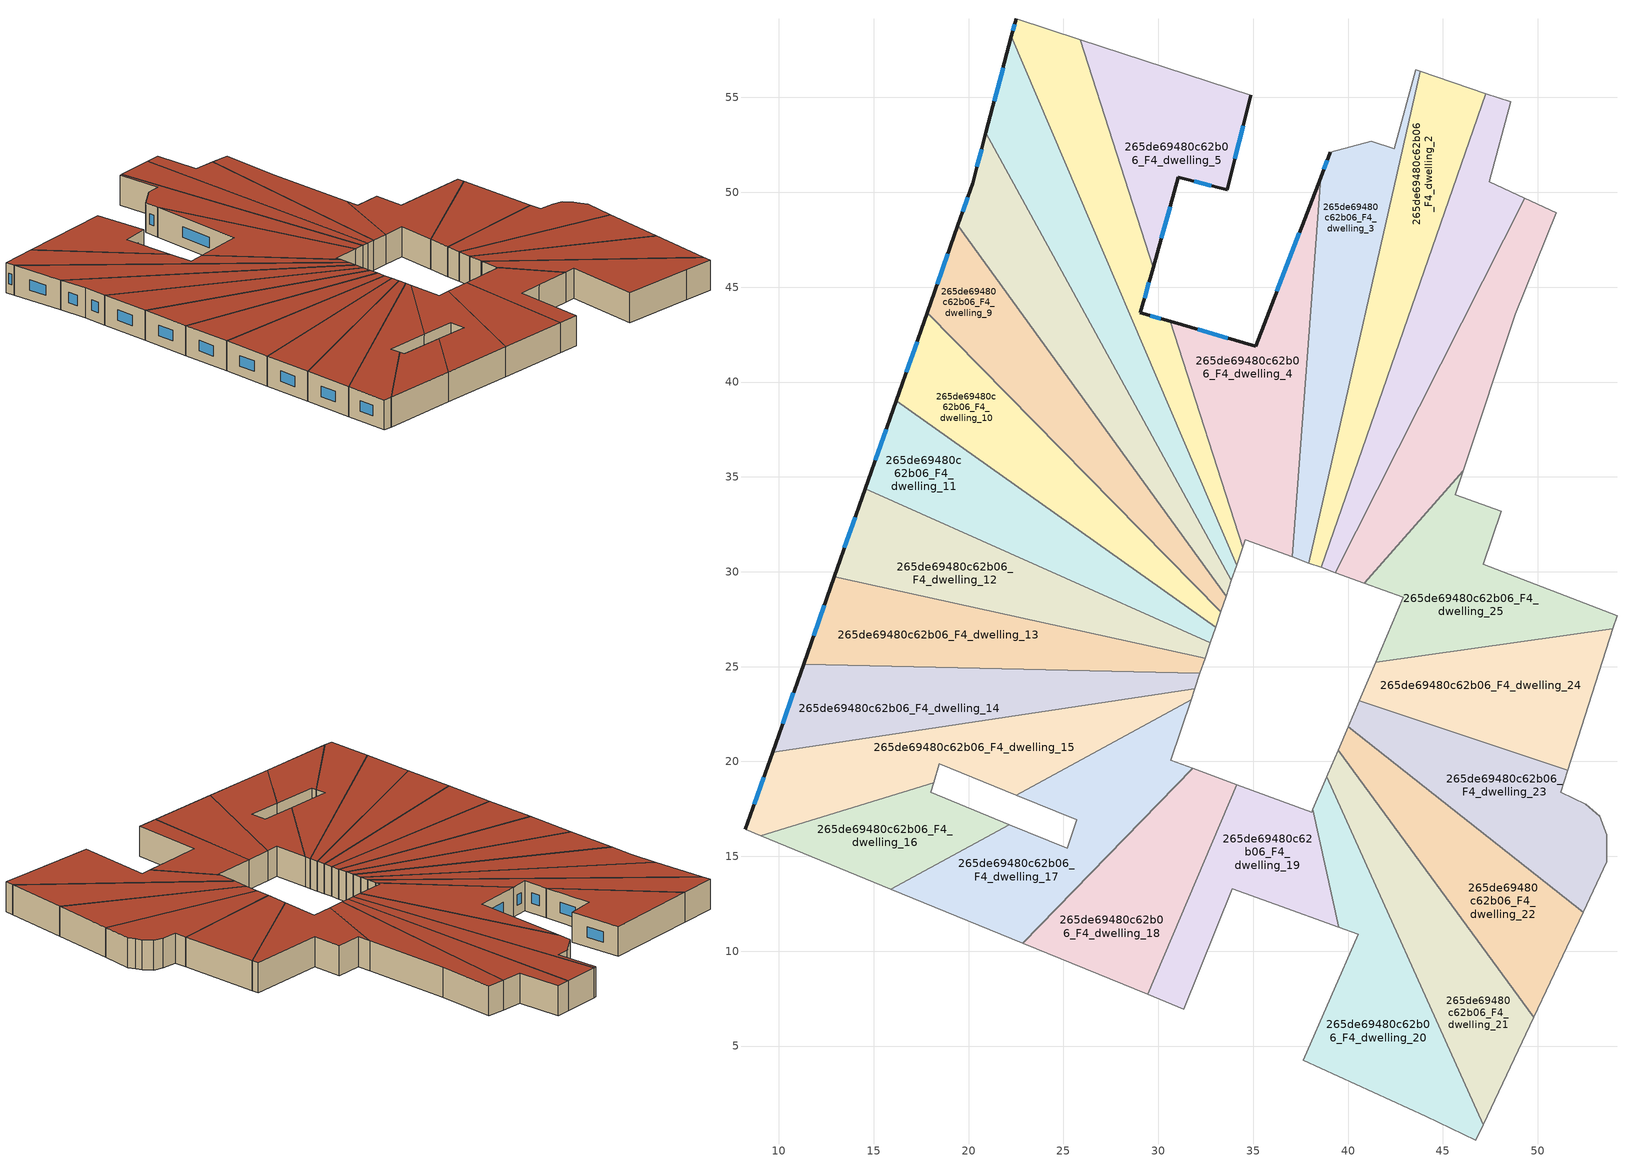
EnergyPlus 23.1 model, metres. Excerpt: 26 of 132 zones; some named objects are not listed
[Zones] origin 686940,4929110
265de69480c62b06_F4_dwelling_0
 floor to 265de69480c62b06_F3_dwelling_0 (EU_floor_Construction): 50.97,48.92 48.82,43.58 46.09,35.33 40.87,29.39 39.34,29.95 49.32,49.68 z12
 wall adiabatic (EU_wall_Construction): 39.34,29.95 40.87,29.39 / 46.09,35.33 48.82,43.58 50.97,48.92 49.32,49.68 z12:15
 wall to 265de69480c62b06_F4_dwelling_1 (EU_wall_Construction): 49.32,49.68 39.34,29.95 z12:15
 wall to 265de69480c62b06_F4_dwelling_25 (EU_wall_Construction): 40.87,29.39 46.09,35.33 z12:15
 roof outside (EU_roof_Construction): 46.09,35.33 48.82,43.58 50.97,48.92 49.32,49.68 39.34,29.95 40.87,29.39 z15
265de69480c62b06_F4_dwelling_1
 floor to 265de69480c62b06_F3_dwelling_1 (EU_floor_Construction): 48.58,54.77 47.45,50.55 49.32,49.68 39.34,29.95 38.58,30.23 47.27,55.21 z12
 wall adiabatic (EU_wall_Construction): 49.32,49.68 47.45,50.55 48.58,54.77 47.27,55.21 / 38.58,30.23 39.34,29.95 z12:15
 wall to 265de69480c62b06_F4_dwelling_2 (EU_wall_Construction): 47.27,55.21 38.58,30.23 z12:15
 roof outside (EU_roof_Construction): 39.34,29.95 49.32,49.68 47.45,50.55 48.58,54.77 47.27,55.21 38.58,30.23 z15
265de69480c62b06_F4_dwelling_10
 floor to 265de69480c62b06_F3_dwelling_10 (EU_floor_Construction): 17.81,43.64 33.3,27.89 33.02,27.08 16.18,39.01 z12
 wall outside (EU_wall_Construction): 17.81,43.64 16.18,39.01 z12:15
 wall adiabatic (EU_wall_Construction): 33.02,27.08 33.3,27.89 z12:15
 wall to 265de69480c62b06_F4_dwelling_11 (EU_wall_Construction): 16.18,39.01 33.02,27.08 z12:15
 wall to 265de69480c62b06_F4_dwelling_9 (EU_wall_Construction): 33.3,27.89 17.81,43.64 z12:15
 window (EU_Window_Construction): 17.28,42.14 16.71,40.52 z12.98:14.02
 roof outside (EU_roof_Construction): 33.02,27.08 33.3,27.89 17.81,43.64 16.18,39.01 z15
265de69480c62b06_F4_dwelling_11
 floor to 265de69480c62b06_F3_dwelling_11 (EU_floor_Construction): 33.02,27.08 32.74,26.26 14.55,34.38 16.18,39.01 z12
 wall outside (EU_wall_Construction): 16.18,39.01 14.55,34.38 z12:15
 wall adiabatic (EU_wall_Construction): 32.74,26.26 33.02,27.08 z12:15
 wall to 265de69480c62b06_F4_dwelling_12 (EU_wall_Construction): 14.55,34.38 32.74,26.26 z12:15
 window (EU_Window_Construction): 15.65,37.5 15.08,35.89 z12.98:14.02
 roof outside (EU_roof_Construction): 32.74,26.26 33.02,27.08 16.18,39.01 14.55,34.38 z15
265de69480c62b06_F4_dwelling_12
 floor to 265de69480c62b06_F3_dwelling_12 (EU_floor_Construction): 32.74,26.26 32.47,25.45 12.93,29.75 14.55,34.38 z12
 wall outside (EU_wall_Construction): 14.55,34.38 12.93,29.75 z12:15
 wall adiabatic (EU_wall_Construction): 32.47,25.45 32.74,26.26 z12:15
 wall to 265de69480c62b06_F4_dwelling_13 (EU_wall_Construction): 12.93,29.75 32.47,25.45 z12:15
 window (EU_Window_Construction): 14.02,32.87 13.46,31.25 z12.98:14.02
 roof outside (EU_roof_Construction): 32.47,25.45 32.74,26.26 14.55,34.38 12.93,29.75 z15
265de69480c62b06_F4_dwelling_13
 floor to 265de69480c62b06_F3_dwelling_13 (EU_floor_Construction): 32.47,25.45 32.2,24.64 11.3,25.12 12.93,29.75 z12
 wall outside (EU_wall_Construction): 12.93,29.75 11.3,25.12 z12:15
 wall adiabatic (EU_wall_Construction): 32.2,24.64 32.47,25.45 z12:15
 wall to 265de69480c62b06_F4_dwelling_14 (EU_wall_Construction): 11.3,25.12 32.2,24.64 z12:15
 window (EU_Window_Construction): 12.4,28.24 11.83,26.62 z12.98:14.02
 roof outside (EU_roof_Construction): 32.2,24.64 32.47,25.45 12.93,29.75 11.3,25.12 z15
265de69480c62b06_F4_dwelling_14
 floor to 265de69480c62b06_F3_dwelling_14 (EU_floor_Construction): 32.2,24.64 31.92,23.83 9.67,20.49 11.3,25.12 z12
 wall outside (EU_wall_Construction): 11.3,25.12 9.67,20.49 z12:15
 wall adiabatic (EU_wall_Construction): 31.92,23.83 32.2,24.64 z12:15
 wall to 265de69480c62b06_F4_dwelling_15 (EU_wall_Construction): 9.67,20.49 31.92,23.83 z12:15
 window (EU_Window_Construction): 10.77,23.61 10.2,21.99 z12.98:14.02
 roof outside (EU_roof_Construction): 31.92,23.83 32.2,24.64 11.3,25.12 9.67,20.49 z15
265de69480c62b06_F4_dwelling_15
 floor to 265de69480c62b06_F3_dwelling_15 (EU_floor_Construction): 31.92,23.83 31.73,23.25 22.51,18.23 18.44,19.89 18.16,18.89 9.03,16.09 8.24,16.42 9.67,20.49 z12
 wall outside (EU_wall_Construction): 9.67,20.49 8.24,16.42 z12:15
 wall adiabatic (EU_wall_Construction): 18.16,18.89 18.44,19.89 22.51,18.23 / 8.24,16.42 9.03,16.09 / 31.73,23.25 31.92,23.83 z12:15
 wall to 265de69480c62b06_F4_dwelling_16 (EU_wall_Construction): 9.03,16.09 18.16,18.89 z12:15
 wall to 265de69480c62b06_F4_dwelling_17 (EU_wall_Construction): 22.51,18.23 31.73,23.25 z12:15
 window (EU_Window_Construction): 9.21,19.16 8.71,17.74 z12.98:14.02
 roof outside (EU_roof_Construction): 31.73,23.25 31.92,23.83 9.67,20.49 8.24,16.42 9.03,16.09 18.16,18.89 18.44,19.89 22.51,18.23 z15
265de69480c62b06_F4_dwelling_16
 floor to 265de69480c62b06_F3_dwelling_16 (EU_floor_Construction): 22.16,16.67 15.91,13.27 9.03,16.09 18.16,18.89 18.01,18.38 z12
 wall adiabatic (EU_wall_Construction): 22.16,16.67 18.01,18.38 18.16,18.89 / 9.03,16.09 15.91,13.27 z12:15
 wall to 265de69480c62b06_F4_dwelling_17 (EU_wall_Construction): 15.91,13.27 22.16,16.67 z12:15
 roof outside (EU_roof_Construction): 22.16,16.67 18.01,18.38 18.16,18.89 9.03,16.09 15.91,13.27 z15
265de69480c62b06_F4_dwelling_17
 floor to 265de69480c62b06_F3_dwelling_17 (EU_floor_Construction): 31.73,23.25 30.65,20.07 31.82,19.63 22.85,10.42 15.91,13.27 22.16,16.67 25.2,15.42 25.7,16.93 22.51,18.23 z12
 wall adiabatic (EU_wall_Construction): 22.51,18.23 25.7,16.93 25.2,15.42 22.16,16.67 / 31.82,19.63 30.65,20.07 31.73,23.25 / 15.91,13.27 22.85,10.42 z12:15
 wall to 265de69480c62b06_F4_dwelling_18 (EU_wall_Construction): 22.85,10.42 31.82,19.63 z12:15
 roof outside (EU_roof_Construction): 25.2,15.42 22.16,16.67 15.91,13.27 22.85,10.42 31.82,19.63 30.65,20.07 31.73,23.25 22.51,18.23 25.7,16.93 z15
265de69480c62b06_F4_dwelling_18
 floor to 265de69480c62b06_F3_dwelling_18 (EU_floor_Construction): 34.15,18.77 29.43,7.72 22.85,10.42 31.82,19.63 z12
 wall adiabatic (EU_wall_Construction): 34.15,18.77 31.82,19.63 / 22.85,10.42 29.43,7.72 z12:15
 wall to 265de69480c62b06_F4_dwelling_19 (EU_wall_Construction): 29.43,7.72 34.15,18.77 z12:15
 roof outside (EU_roof_Construction): 29.43,7.72 34.15,18.77 31.82,19.63 22.85,10.42 z15
265de69480c62b06_F4_dwelling_19
 floor to 265de69480c62b06_F3_dwelling_19 (EU_floor_Construction): 38.15,17.48 39.52,11.26 36.17,12.47 33.9,13.3 31.34,6.94 29.43,7.72 34.15,18.77 38.08,17.32 z12
 wall adiabatic (EU_wall_Construction): 29.43,7.72 31.34,6.94 33.9,13.3 36.17,12.47 39.52,11.26 / 38.15,17.48 38.08,17.32 34.15,18.77 z12:15
 wall to 265de69480c62b06_F4_dwelling_20 (EU_wall_Construction): 39.52,11.26 38.15,17.48 z12:15
 roof outside (EU_roof_Construction): 39.52,11.26 38.15,17.48 38.08,17.32 34.15,18.77 29.43,7.72 31.34,6.94 33.9,13.3 36.17,12.47 z15
265de69480c62b06_F4_dwelling_2
 floor to 265de69480c62b06_F3_dwelling_2 (EU_floor_Construction): 47.27,55.21 38.58,30.23 37.94,30.46 43.81,56.38 z12
 wall adiabatic (EU_wall_Construction): 37.94,30.46 38.58,30.23 / 47.27,55.21 43.81,56.38 z12:15
 wall to 265de69480c62b06_F4_dwelling_3 (EU_wall_Construction): 43.81,56.38 37.94,30.46 z12:15
 roof outside (EU_roof_Construction): 38.58,30.23 47.27,55.21 43.81,56.38 37.94,30.46 z15
265de69480c62b06_F4_dwelling_20
 floor to 265de69480c62b06_F3_dwelling_20 (EU_floor_Construction): 38.88,19.2 47.12,0.84 46.74,0.04 44.09,1.3 37.65,4.25 40.55,10.89 39.52,11.26 38.15,17.48 z12
 wall adiabatic (EU_wall_Construction): 38.88,19.2 38.15,17.48 / 39.52,11.26 40.55,10.89 37.65,4.25 44.09,1.3 46.74,0.04 47.12,0.84 z12:15
 wall to 265de69480c62b06_F4_dwelling_21 (EU_wall_Construction): 47.12,0.84 38.88,19.2 z12:15
 roof outside (EU_roof_Construction): 46.74,0.04 47.12,0.84 38.88,19.2 38.15,17.48 39.52,11.26 40.55,10.89 37.65,4.25 44.09,1.3 z15
265de69480c62b06_F4_dwelling_21
 floor to 265de69480c62b06_F3_dwelling_21 (EU_floor_Construction): 39.48,20.6 49.79,6.51 47.12,0.84 38.88,19.2 38.94,19.33 z12
 wall adiabatic (EU_wall_Construction): 39.48,20.6 38.94,19.33 38.88,19.2 / 47.12,0.84 49.79,6.51 z12:15
 wall to 265de69480c62b06_F4_dwelling_22 (EU_wall_Construction): 49.79,6.51 39.48,20.6 z12:15
 roof outside (EU_roof_Construction): 47.12,0.84 49.79,6.51 39.48,20.6 38.94,19.33 38.88,19.2 z15
265de69480c62b06_F4_dwelling_22
 floor to 265de69480c62b06_F3_dwelling_22 (EU_floor_Construction): 52.4,12.05 49.79,6.51 39.48,20.6 40.01,21.84 z12
 wall adiabatic (EU_wall_Construction): 40.01,21.84 39.48,20.6 / 49.79,6.51 52.4,12.05 z12:15
 wall to 265de69480c62b06_F4_dwelling_23 (EU_wall_Construction): 52.4,12.05 40.01,21.84 z12:15
 roof outside (EU_roof_Construction): 49.79,6.51 52.4,12.05 40.01,21.84 39.48,20.6 z15
265de69480c62b06_F4_dwelling_23
 floor to 265de69480c62b06_F3_dwelling_23 (EU_floor_Construction): 51.58,19.54 51.21,18.38 52.52,17.76 53.27,17.12 53.63,16.15 53.64,15.49 53.65,14.71 52.4,12.05 40.01,21.84 40.59,23.2 z12
 wall adiabatic (EU_wall_Construction): 52.4,12.05 53.65,14.71 53.64,15.49 53.63,16.15 53.27,17.12 52.52,17.76 51.21,18.38 51.58,19.54 / 40.59,23.2 40.01,21.84 z12:15
 wall to 265de69480c62b06_F4_dwelling_24 (EU_wall_Construction): 51.58,19.54 40.59,23.2 z12:15
 roof outside (EU_roof_Construction): 52.4,12.05 53.65,14.71 53.64,15.49 53.63,16.15 53.27,17.12 52.52,17.76 51.21,18.38 51.58,19.54 40.59,23.2 40.01,21.84 z15
265de69480c62b06_F4_dwelling_24
 floor to 265de69480c62b06_F3_dwelling_24 (EU_floor_Construction): 53.96,27 51.58,19.54 40.59,23.2 41.46,25.23 z12
 wall adiabatic (EU_wall_Construction): 41.46,25.23 40.59,23.2 / 51.58,19.54 53.96,27 z12:15
 wall to 265de69480c62b06_F4_dwelling_25 (EU_wall_Construction): 53.96,27 41.46,25.23 z12:15
 roof outside (EU_roof_Construction): 51.58,19.54 53.96,27 41.46,25.23 40.59,23.2 z15
265de69480c62b06_F4_dwelling_25
 floor to 265de69480c62b06_F3_dwelling_25 (EU_floor_Construction): 48.07,33.18 47.13,30.39 54.18,27.68 53.96,27 41.46,25.23 42.92,28.65 40.87,29.39 46.09,35.33 45.66,34.05 z12
 wall adiabatic (EU_wall_Construction): 53.96,27 54.18,27.68 47.13,30.39 48.07,33.18 45.66,34.05 46.09,35.33 / 40.87,29.39 42.92,28.65 41.46,25.23 z12:15
 roof outside (EU_roof_Construction): 53.96,27 54.18,27.68 47.13,30.39 48.07,33.18 45.66,34.05 46.09,35.33 40.87,29.39 42.92,28.65 41.46,25.23 z15
265de69480c62b06_F4_dwelling_3
 floor to 265de69480c62b06_F3_dwelling_3 (EU_floor_Construction): 43.81,56.38 37.94,30.46 37.06,30.78 38.55,50.77 39.07,52.12 41.22,52.7 42.45,52.3 43.57,56.46 z12
 wall outside (EU_wall_Construction): 39.07,52.12 38.55,50.77 z12:15
 wall adiabatic (EU_wall_Construction): 43.81,56.38 43.57,56.46 42.45,52.3 41.22,52.7 39.07,52.12 / 37.06,30.78 37.94,30.46 z12:15
 wall to 265de69480c62b06_F4_dwelling_4 (EU_wall_Construction): 38.55,50.77 37.06,30.78 z12:15
 window (EU_Window_Construction): 38.9,51.68 38.72,51.21 z12.98:14.02
 roof outside (EU_roof_Construction): 37.94,30.46 43.81,56.38 43.57,56.46 42.45,52.3 41.22,52.7 39.07,52.12 38.55,50.77 37.06,30.78 z15
265de69480c62b06_F4_dwelling_4
 floor to 265de69480c62b06_F3_dwelling_4 (EU_floor_Construction): 38.55,50.77 37.06,30.78 34.58,31.69 34.44,31.28 30.63,43.2 35.13,41.89 z12
 wall outside (EU_wall_Construction): 38.55,50.77 35.13,41.89 30.63,43.2 z12:15
 wall to 265de69480c62b06_F4_dwelling_6 (EU_wall_Construction): 30.63,43.2 34.44,31.28 z12:15
 wall adiabatic (EU_wall_Construction): 34.44,31.28 34.58,31.69 37.06,30.78 z12:15
 window (EU_Window_Construction): 33.67,42.31 32.09,42.77 / 37.44,47.88 36.24,44.78 z12.98:14.02
 roof outside (EU_roof_Construction): 37.06,30.78 38.55,50.77 35.13,41.89 30.63,43.2 34.44,31.28 34.58,31.69 z15
265de69480c62b06_F4_dwelling_5
 floor to 265de69480c62b06_F3_dwelling_5 (EU_floor_Construction): 34.87,55.13 33.63,50.15 31.05,50.79 29.72,46.03 25.87,58.05 z12
 wall outside (EU_wall_Construction): 29.72,46.03 31.05,50.79 33.63,50.15 34.87,55.13 z12:15
 wall to 265de69480c62b06_F4_dwelling_6 (EU_wall_Construction): 25.87,58.05 29.72,46.03 z12:15
 wall adiabatic (EU_wall_Construction): 34.87,55.13 25.87,58.05 z12:15
 window (EU_Window_Construction): 34.03,51.77 34.47,53.51 / 31.89,50.58 32.79,50.35 / 30.15,47.58 30.62,49.24 z12.98:14.02
 roof outside (EU_roof_Construction): 33.63,50.15 34.87,55.13 25.87,58.05 29.72,46.03 31.05,50.79 z15
265de69480c62b06_F4_dwelling_6
 floor to 265de69480c62b06_F3_dwelling_6 (EU_floor_Construction): 25.87,58.05 29.72,46.03 29.06,43.66 30.63,43.2 34.44,31.28 34.13,30.35 22.26,58.23 22.5,59.15 z12
 wall outside (EU_wall_Construction): 30.63,43.2 29.06,43.66 29.72,46.03 / 22.5,59.15 22.26,58.23 z12:15
 wall adiabatic (EU_wall_Construction): 34.13,30.35 34.44,31.28 / 25.87,58.05 22.5,59.15 z12:15
 wall to 265de69480c62b06_F4_dwelling_7 (EU_wall_Construction): 22.26,58.23 34.13,30.35 z12:15
 window (EU_Window_Construction): 29.28,44.43 29.51,45.26 / 30.12,43.35 29.57,43.51 / 22.42,58.85 22.34,58.53 z12.98:14.02
 roof outside (EU_roof_Construction): 34.13,30.35 34.44,31.28 30.63,43.2 29.06,43.66 29.72,46.03 25.87,58.05 22.5,59.15 22.26,58.23 z15
265de69480c62b06_F4_dwelling_7
 floor to 265de69480c62b06_F3_dwelling_7 (EU_floor_Construction): 22.26,58.23 34.13,30.35 33.86,29.54 20.92,53.14 z12
 wall outside (EU_wall_Construction): 22.26,58.23 20.92,53.14 z12:15
 wall adiabatic (EU_wall_Construction): 33.86,29.54 34.13,30.35 z12:15
 wall to 265de69480c62b06_F4_dwelling_8 (EU_wall_Construction): 20.92,53.14 33.86,29.54 z12:15
 window (EU_Window_Construction): 21.82,56.57 21.35,54.8 z12.98:14.02
 roof outside (EU_roof_Construction): 33.86,29.54 34.13,30.35 22.26,58.23 20.92,53.14 z15
265de69480c62b06_F4_dwelling_8
 floor to 265de69480c62b06_F3_dwelling_8 (EU_floor_Construction): 20.92,53.14 33.86,29.54 33.58,28.72 19.44,48.27 20.21,50.47 z12
 wall outside (EU_wall_Construction): 20.92,53.14 20.21,50.47 19.44,48.27 z12:15
 wall adiabatic (EU_wall_Construction): 33.58,28.72 33.86,29.54 z12:15
 wall to 265de69480c62b06_F4_dwelling_9 (EU_wall_Construction): 19.44,48.27 33.58,28.72 z12:15
 window (EU_Window_Construction): 19.96,49.75 19.69,48.99 / 20.69,52.27 20.44,51.34 z12.98:14.02
 roof outside (EU_roof_Construction): 33.58,28.72 33.86,29.54 20.92,53.14 20.21,50.47 19.44,48.27 z15
265de69480c62b06_F4_dwelling_9
 floor to 265de69480c62b06_F3_dwelling_9 (EU_floor_Construction): 19.44,48.27 33.58,28.72 33.3,27.89 17.81,43.64 z12
 wall outside (EU_wall_Construction): 19.44,48.27 17.81,43.64 z12:15
 wall adiabatic (EU_wall_Construction): 33.3,27.89 33.58,28.72 z12:15
 window (EU_Window_Construction): 18.91,46.77 18.34,45.15 z12.98:14.02
 roof outside (EU_roof_Construction): 33.3,27.89 33.58,28.72 19.44,48.27 17.81,43.64 z15
[Building]
EU S2 Campaign: North Axis=0; Terrain=City; Solar Distribution=FullExterior
[Site:Location]
Bologna: Latitude=44.5; Longitude=11.25; Time Zone=1; Elevation=37
[SizingPeriod:WeatherFileDays]
AnnualSizingPeriod: Begin Month=1; Begin Day of Month=1; End Month=12; End Day of Month=31; Day of Week for Start Day=Monday; Use Weather File Daylight Saving Period=No; Use Weather File Rain and Snow Indicators=No
[MATERIAL]
EU_InternalMass_Material: Roughness=MediumRough; Thickness=0.1; Conductivity=1; Density=1800; Specific Heat=900; Thermal Absorptance=0.9; Solar Absorptance=0.7; Visible Absorptance=0.7
[MATERIAL:NOMASS] Roughness=MediumRough; Thermal Absorptance=0.9; Solar Absorptance=0.7; Visible Absorptance=0.7
Name | Thermal Resistance
EU_wall_NoMass | 0.905828
EU_roof_NoMass | 0.37593
EU_floor_NoMass | 0.67114
[WINDOWMATERIAL:SIMPLEGLAZINGSYSTEM]
EU_Window_SimpleGlazing: UFactor=4.52486; Solar Heat Gain Coefficient=0.85; Visible Transmittance=0.85
[CONSTRUCTION]
EU_wall_Construction: EU_wall_NoMass
EU_roof_Construction: EU_roof_NoMass
EU_floor_Construction: EU_floor_NoMass
EU_Window_Construction: EU_Window_SimpleGlazing
EU_InternalMass_Construction: EU_InternalMass_Material
[ZONE] Type=1; Multiplier=1; Ceiling Height=autocalculate; Floor Area=autocalculate; Part of Total Floor Area=Yes
Name | Volume
265de69480c62b06_F4_dwelling_0 | 171.768
265de69480c62b06_F4_dwelling_1; 265de69480c62b06_F4_dwelling_24 | 171.755
265de69480c62b06_F4_dwelling_10 | 171.77
265de69480c62b06_F4_dwelling_11 | 171.737
265de69480c62b06_F4_dwelling_12 | 171.794
265de69480c62b06_F4_dwelling_13 | 171.778
265de69480c62b06_F4_dwelling_14 | 171.708
265de69480c62b06_F4_dwelling_15 | 204.77
265de69480c62b06_F4_dwelling_16 | 105.041
265de69480c62b06_F4_dwelling_17 | 205.449
265de69480c62b06_F4_dwelling_18; 265de69480c62b06_F4_dwelling_23 | 171.771
265de69480c62b06_F4_dwelling_19 | 136.393
265de69480c62b06_F4_dwelling_2 | 171.756
265de69480c62b06_F4_dwelling_20 | 201.092
265de69480c62b06_F4_dwelling_21 | 177.786
265de69480c62b06_F4_dwelling_22 | 171.746
265de69480c62b06_F4_dwelling_25 | 171.738
265de69480c62b06_F4_dwelling_3 | 171.75
265de69480c62b06_F4_dwelling_4 | 196.301
265de69480c62b06_F4_dwelling_5 | 147.185
265de69480c62b06_F4_dwelling_6 | 171.739
265de69480c62b06_F4_dwelling_7 | 171.772
265de69480c62b06_F4_dwelling_8 | 171.694
265de69480c62b06_F4_dwelling_9 | 171.76
[INTERNALMASS] Construction=EU_InternalMass_Construction
Name | Zone or ZoneList | Surface Area
265de69480c62b06_F4_dwelling_0_EU_InternalMass | 265de69480c62b06_F4_dwelling_0 | 57.2562
265de69480c62b06_F4_dwelling_1_EU_InternalMass | 265de69480c62b06_F4_dwelling_1 | 57.2515
265de69480c62b06_F4_dwelling_2_EU_InternalMass | 265de69480c62b06_F4_dwelling_2 | 57.2525
265de69480c62b06_F4_dwelling_3_EU_InternalMass | 265de69480c62b06_F4_dwelling_3 | 57.2503
265de69480c62b06_F4_dwelling_4_EU_InternalMass | 265de69480c62b06_F4_dwelling_4 | 65.433
265de69480c62b06_F4_dwelling_5_EU_InternalMass | 265de69480c62b06_F4_dwelling_5 | 49.062
265de69480c62b06_F4_dwelling_6_EU_InternalMass | 265de69480c62b06_F4_dwelling_6 | 57.2463
265de69480c62b06_F4_dwelling_7_EU_InternalMass | 265de69480c62b06_F4_dwelling_7 | 57.2572
265de69480c62b06_F4_dwelling_8_EU_InternalMass | 265de69480c62b06_F4_dwelling_8 | 57.2311
265de69480c62b06_F4_dwelling_9_EU_InternalMass | 265de69480c62b06_F4_dwelling_9 | 57.2531
265de69480c62b06_F4_dwelling_10_EU_InternalMass | 265de69480c62b06_F4_dwelling_10 | 57.2564
265de69480c62b06_F4_dwelling_11_EU_InternalMass | 265de69480c62b06_F4_dwelling_11 | 57.2456
265de69480c62b06_F4_dwelling_12_EU_InternalMass | 265de69480c62b06_F4_dwelling_12 | 57.2644
265de69480c62b06_F4_dwelling_13_EU_InternalMass | 265de69480c62b06_F4_dwelling_13 | 57.2593
265de69480c62b06_F4_dwelling_14_EU_InternalMass | 265de69480c62b06_F4_dwelling_14 | 57.2363
265de69480c62b06_F4_dwelling_15_EU_InternalMass | 265de69480c62b06_F4_dwelling_15 | 68.2627
265de69480c62b06_F4_dwelling_16_EU_InternalMass | 265de69480c62b06_F4_dwelling_16 | 35.0138
265de69480c62b06_F4_dwelling_17_EU_InternalMass | 265de69480c62b06_F4_dwelling_17 | 68.4798
265de69480c62b06_F4_dwelling_18_EU_InternalMass | 265de69480c62b06_F4_dwelling_18 | 57.2566
265de69480c62b06_F4_dwelling_19_EU_InternalMass | 265de69480c62b06_F4_dwelling_19 | 45.4646
265de69480c62b06_F4_dwelling_20_EU_InternalMass | 265de69480c62b06_F4_dwelling_20 | 67.0299
265de69480c62b06_F4_dwelling_21_EU_InternalMass | 265de69480c62b06_F4_dwelling_21 | 59.2598
265de69480c62b06_F4_dwelling_22_EU_InternalMass | 265de69480c62b06_F4_dwelling_22 | 57.2486
265de69480c62b06_F4_dwelling_23_EU_InternalMass | 265de69480c62b06_F4_dwelling_23 | 57.2567
265de69480c62b06_F4_dwelling_24_EU_InternalMass | 265de69480c62b06_F4_dwelling_24 | 57.2515
265de69480c62b06_F4_dwelling_25_EU_InternalMass | 265de69480c62b06_F4_dwelling_25 | 57.2455
[OTHEREQUIPMENT] Fuel Type=Electricity; Design Level Calculation Method=Watts/Area; Power per Zone Floor Area=1; Fraction Latent=0; Fraction Radiant=0; Fraction Lost=0; Carbon Dioxide Generation Rate=0; EndUse Subcategory=EU_Step8_InternalGains
Name | Zone or ZoneList or Space or SpaceList | Schedule
EU_Step8_InternalGain_265de69480c62b06_F4_dwelling_0_f000 | 265de69480c62b06_F4_dwelling_0 | EU_Step8_GainSchedule_265de69480c62b06_F4_dwelling_0_f000
EU_Step8_InternalGain_265de69480c62b06_F4_dwelling_1_f000 | 265de69480c62b06_F4_dwelling_1 | EU_Step8_GainSchedule_265de69480c62b06_F4_dwelling_1_f000
EU_Step8_InternalGain_265de69480c62b06_F4_dwelling_2_f000 | 265de69480c62b06_F4_dwelling_2 | EU_Step8_GainSchedule_265de69480c62b06_F4_dwelling_2_f000
EU_Step8_InternalGain_265de69480c62b06_F4_dwelling_3_f000 | 265de69480c62b06_F4_dwelling_3 | EU_Step8_GainSchedule_265de69480c62b06_F4_dwelling_3_f000
EU_Step8_InternalGain_265de69480c62b06_F4_dwelling_4_f000 | 265de69480c62b06_F4_dwelling_4 | EU_Step8_GainSchedule_265de69480c62b06_F4_dwelling_4_f000
EU_Step8_InternalGain_265de69480c62b06_F4_dwelling_5_f000 | 265de69480c62b06_F4_dwelling_5 | EU_Step8_GainSchedule_265de69480c62b06_F4_dwelling_5_f000
EU_Step8_InternalGain_265de69480c62b06_F4_dwelling_6_f000 | 265de69480c62b06_F4_dwelling_6 | EU_Step8_GainSchedule_265de69480c62b06_F4_dwelling_6_f000
EU_Step8_InternalGain_265de69480c62b06_F4_dwelling_7_f000 | 265de69480c62b06_F4_dwelling_7 | EU_Step8_GainSchedule_265de69480c62b06_F4_dwelling_7_f000
EU_Step8_InternalGain_265de69480c62b06_F4_dwelling_8_f000 | 265de69480c62b06_F4_dwelling_8 | EU_Step8_GainSchedule_265de69480c62b06_F4_dwelling_8_f000
EU_Step8_InternalGain_265de69480c62b06_F4_dwelling_9_f000 | 265de69480c62b06_F4_dwelling_9 | EU_Step8_GainSchedule_265de69480c62b06_F4_dwelling_9_f000
EU_Step8_InternalGain_265de69480c62b06_F4_dwelling_10_f000 | 265de69480c62b06_F4_dwelling_10 | EU_Step8_GainSchedule_265de69480c62b06_F4_dwelling_10_f000
EU_Step8_InternalGain_265de69480c62b06_F4_dwelling_11_f000 | 265de69480c62b06_F4_dwelling_11 | EU_Step8_GainSchedule_265de69480c62b06_F4_dwelling_11_f000
EU_Step8_InternalGain_265de69480c62b06_F4_dwelling_12_f000 | 265de69480c62b06_F4_dwelling_12 | EU_Step8_GainSchedule_265de69480c62b06_F4_dwelling_12_f000
EU_Step8_InternalGain_265de69480c62b06_F4_dwelling_13_f000 | 265de69480c62b06_F4_dwelling_13 | EU_Step8_GainSchedule_265de69480c62b06_F4_dwelling_13_f000
EU_Step8_InternalGain_265de69480c62b06_F4_dwelling_14_f000 | 265de69480c62b06_F4_dwelling_14 | EU_Step8_GainSchedule_265de69480c62b06_F4_dwelling_14_f000
EU_Step8_InternalGain_265de69480c62b06_F4_dwelling_15_f000 | 265de69480c62b06_F4_dwelling_15 | EU_Step8_GainSchedule_265de69480c62b06_F4_dwelling_15_f000
EU_Step8_InternalGain_265de69480c62b06_F4_dwelling_16_f000 | 265de69480c62b06_F4_dwelling_16 | EU_Step8_GainSchedule_265de69480c62b06_F4_dwelling_16_f000
EU_Step8_InternalGain_265de69480c62b06_F4_dwelling_17_f000 | 265de69480c62b06_F4_dwelling_17 | EU_Step8_GainSchedule_265de69480c62b06_F4_dwelling_17_f000
EU_Step8_InternalGain_265de69480c62b06_F4_dwelling_18_f000 | 265de69480c62b06_F4_dwelling_18 | EU_Step8_GainSchedule_265de69480c62b06_F4_dwelling_18_f000
EU_Step8_InternalGain_265de69480c62b06_F4_dwelling_19_f000 | 265de69480c62b06_F4_dwelling_19 | EU_Step8_GainSchedule_265de69480c62b06_F4_dwelling_19_f000
EU_Step8_InternalGain_265de69480c62b06_F4_dwelling_20_f000 | 265de69480c62b06_F4_dwelling_20 | EU_Step8_GainSchedule_265de69480c62b06_F4_dwelling_20_f000
EU_Step8_InternalGain_265de69480c62b06_F4_dwelling_21_f000 | 265de69480c62b06_F4_dwelling_21 | EU_Step8_GainSchedule_265de69480c62b06_F4_dwelling_21_f000
EU_Step8_InternalGain_265de69480c62b06_F4_dwelling_22_f000 | 265de69480c62b06_F4_dwelling_22 | EU_Step8_GainSchedule_265de69480c62b06_F4_dwelling_22_f000
EU_Step8_InternalGain_265de69480c62b06_F4_dwelling_23_f000 | 265de69480c62b06_F4_dwelling_23 | EU_Step8_GainSchedule_265de69480c62b06_F4_dwelling_23_f000
EU_Step8_InternalGain_265de69480c62b06_F4_dwelling_24_f000 | 265de69480c62b06_F4_dwelling_24 | EU_Step8_GainSchedule_265de69480c62b06_F4_dwelling_24_f000
EU_Step8_InternalGain_265de69480c62b06_F4_dwelling_25_f000 | 265de69480c62b06_F4_dwelling_25 | EU_Step8_GainSchedule_265de69480c62b06_F4_dwelling_25_f000
[ZONEVENTILATION:DESIGNFLOWRATE] Schedule=EU_AlwaysOn; Design Flow Rate Calculation Method=AirChanges/Hour; Air Changes per Hour=0.73129; Ventilation Type=Natural; Fan Pressure Rise=0; Fan Total Efficiency=1; Constant Term Coefficient=1; Temperature Term Coefficient=0; Velocity Term Coefficient=0; Velocity Squared Term Coefficient=0; Minimum Indoor Temperature=-100; Maximum Indoor Temperature=100; Delta Temperature=-100; Minimum Outdoor Temperature=-100; Maximum Outdoor Temperature=100; Maximum Wind Speed=40
Name | Zone or ZoneList or Space or SpaceList
EU_ConstantAir_265de69480c62b06_F4_dwelling_0 | 265de69480c62b06_F4_dwelling_0
EU_ConstantAir_265de69480c62b06_F4_dwelling_1 | 265de69480c62b06_F4_dwelling_1
EU_ConstantAir_265de69480c62b06_F4_dwelling_2 | 265de69480c62b06_F4_dwelling_2
EU_ConstantAir_265de69480c62b06_F4_dwelling_3 | 265de69480c62b06_F4_dwelling_3
EU_ConstantAir_265de69480c62b06_F4_dwelling_4 | 265de69480c62b06_F4_dwelling_4
EU_ConstantAir_265de69480c62b06_F4_dwelling_5 | 265de69480c62b06_F4_dwelling_5
EU_ConstantAir_265de69480c62b06_F4_dwelling_6 | 265de69480c62b06_F4_dwelling_6
EU_ConstantAir_265de69480c62b06_F4_dwelling_7 | 265de69480c62b06_F4_dwelling_7
EU_ConstantAir_265de69480c62b06_F4_dwelling_8 | 265de69480c62b06_F4_dwelling_8
EU_ConstantAir_265de69480c62b06_F4_dwelling_9 | 265de69480c62b06_F4_dwelling_9
EU_ConstantAir_265de69480c62b06_F4_dwelling_10 | 265de69480c62b06_F4_dwelling_10
EU_ConstantAir_265de69480c62b06_F4_dwelling_11 | 265de69480c62b06_F4_dwelling_11
EU_ConstantAir_265de69480c62b06_F4_dwelling_12 | 265de69480c62b06_F4_dwelling_12
EU_ConstantAir_265de69480c62b06_F4_dwelling_13 | 265de69480c62b06_F4_dwelling_13
EU_ConstantAir_265de69480c62b06_F4_dwelling_14 | 265de69480c62b06_F4_dwelling_14
EU_ConstantAir_265de69480c62b06_F4_dwelling_15 | 265de69480c62b06_F4_dwelling_15
EU_ConstantAir_265de69480c62b06_F4_dwelling_16 | 265de69480c62b06_F4_dwelling_16
EU_ConstantAir_265de69480c62b06_F4_dwelling_17 | 265de69480c62b06_F4_dwelling_17
EU_ConstantAir_265de69480c62b06_F4_dwelling_18 | 265de69480c62b06_F4_dwelling_18
EU_ConstantAir_265de69480c62b06_F4_dwelling_19 | 265de69480c62b06_F4_dwelling_19
EU_ConstantAir_265de69480c62b06_F4_dwelling_20 | 265de69480c62b06_F4_dwelling_20
EU_ConstantAir_265de69480c62b06_F4_dwelling_21 | 265de69480c62b06_F4_dwelling_21
EU_ConstantAir_265de69480c62b06_F4_dwelling_22 | 265de69480c62b06_F4_dwelling_22
EU_ConstantAir_265de69480c62b06_F4_dwelling_23 | 265de69480c62b06_F4_dwelling_23
EU_ConstantAir_265de69480c62b06_F4_dwelling_24 | 265de69480c62b06_F4_dwelling_24
EU_ConstantAir_265de69480c62b06_F4_dwelling_25 | 265de69480c62b06_F4_dwelling_25
[HVACTEMPLATE:ZONE:IDEALLOADSAIRSYSTEM] System Availability Schedule=EU_AlwaysOn; Maximum Heating Supply Air Temperature=50; Minimum Cooling Supply Air Temperature=13; Maximum Heating Supply Air Humidity Ratio=0.0156; Minimum Cooling Supply Air Humidity Ratio=0.0077; Heating Limit=NoLimit; Cooling Limit=NoLimit; Heating Availability Schedule=EU_AlwaysOn; Cooling Availability Schedule=EU_CoolingOff; Dehumidification Control Type=ConstantSensibleHeatRatio; Cooling Sensible Heat Ratio=0.7; Dehumidification Setpoint=60; Humidification Control Type=None; Humidification Setpoint=30; Outdoor Air Method=None; Outdoor Air Flow Rate per Person=0.00944; Outdoor Air Flow Rate per Zone Floor Area=0; Outdoor Air Flow Rate per Zone=0; Demand Controlled Ventilation Type=None; Outdoor Air Economizer Type=NoEconomizer; Heat Recovery Type=None; Sensible Heat Recovery Effectiveness=0.7; Latent Heat Recovery Effectiveness=0.65
Name | Template Thermostat
265de69480c62b06_F4_dwelling_0 | EU_HeatOnly_265de69480c62b06_F4_dwelling_0
265de69480c62b06_F4_dwelling_1 | EU_HeatOnly_265de69480c62b06_F4_dwelling_1
265de69480c62b06_F4_dwelling_2 | EU_HeatOnly_265de69480c62b06_F4_dwelling_2
265de69480c62b06_F4_dwelling_3 | EU_HeatOnly_265de69480c62b06_F4_dwelling_3
265de69480c62b06_F4_dwelling_4 | EU_HeatOnly_265de69480c62b06_F4_dwelling_4
265de69480c62b06_F4_dwelling_5 | EU_HeatOnly_265de69480c62b06_F4_dwelling_5
265de69480c62b06_F4_dwelling_6 | EU_HeatOnly_265de69480c62b06_F4_dwelling_6
265de69480c62b06_F4_dwelling_7 | EU_HeatOnly_265de69480c62b06_F4_dwelling_7
265de69480c62b06_F4_dwelling_8 | EU_HeatOnly_265de69480c62b06_F4_dwelling_8
265de69480c62b06_F4_dwelling_9 | EU_HeatOnly_265de69480c62b06_F4_dwelling_9
265de69480c62b06_F4_dwelling_10 | EU_HeatOnly_265de69480c62b06_F4_dwelling_10
265de69480c62b06_F4_dwelling_11 | EU_HeatOnly_265de69480c62b06_F4_dwelling_11
265de69480c62b06_F4_dwelling_12 | EU_HeatOnly_265de69480c62b06_F4_dwelling_12
265de69480c62b06_F4_dwelling_13 | EU_HeatOnly_265de69480c62b06_F4_dwelling_13
265de69480c62b06_F4_dwelling_14 | EU_HeatOnly_265de69480c62b06_F4_dwelling_14
265de69480c62b06_F4_dwelling_15 | EU_HeatOnly_265de69480c62b06_F4_dwelling_15
265de69480c62b06_F4_dwelling_16 | EU_HeatOnly_265de69480c62b06_F4_dwelling_16
265de69480c62b06_F4_dwelling_17 | EU_HeatOnly_265de69480c62b06_F4_dwelling_17
265de69480c62b06_F4_dwelling_18 | EU_HeatOnly_265de69480c62b06_F4_dwelling_18
265de69480c62b06_F4_dwelling_19 | EU_HeatOnly_265de69480c62b06_F4_dwelling_19
265de69480c62b06_F4_dwelling_20 | EU_HeatOnly_265de69480c62b06_F4_dwelling_20
265de69480c62b06_F4_dwelling_21 | EU_HeatOnly_265de69480c62b06_F4_dwelling_21
265de69480c62b06_F4_dwelling_22 | EU_HeatOnly_265de69480c62b06_F4_dwelling_22
265de69480c62b06_F4_dwelling_23 | EU_HeatOnly_265de69480c62b06_F4_dwelling_23
265de69480c62b06_F4_dwelling_24 | EU_HeatOnly_265de69480c62b06_F4_dwelling_24
265de69480c62b06_F4_dwelling_25 | EU_HeatOnly_265de69480c62b06_F4_dwelling_25
[SIZING:ZONE] Zone Cooling Design Supply Air Temperature Input Method=SupplyAirTemperature; Zone Cooling Design Supply Air Temperature=13; Zone Heating Design Supply Air Temperature Input Method=SupplyAirTemperature; Zone Heating Design Supply Air Temperature=50; Zone Cooling Design Supply Air Humidity Ratio=0.008; Zone Heating Design Supply Air Humidity Ratio=0.008; Cooling Design Air Flow Method=DesignDay; Cooling Design Air Flow Rate=0; Cooling Minimum Air Flow per Zone Floor Area=0.000762; Cooling Minimum Air Flow=0; Cooling Minimum Air Flow Fraction=0.2; Heating Design Air Flow Method=DesignDay; Heating Design Air Flow Rate=0; Heating Maximum Air Flow per Zone Floor Area=0.002032; Heating Maximum Air Flow=0.141576; Heating Maximum Air Flow Fraction=0.3; Account for Dedicated Outdoor Air System=No; Dedicated Outdoor Air System Control Strategy=NeutralSupplyAir; Dedicated Outdoor Air Low Setpoint Temperature for Design=autosize; Dedicated Outdoor Air High Setpoint Temperature for Design=autosize; Zone Load Sizing Method=Sensible Load Only No Latent Load; Zone Latent Cooling Design Supply Air Humidity Ratio Input Method=HumidityRatioDifference; Zone Cooling Design Supply Air Humidity Ratio Difference=0.005; Zone Latent Heating Design Supply Air Humidity Ratio Input Method=HumidityRatioDifference; Zone Humidification Design Supply Air Humidity Ratio Difference=0.005
265de69480c62b06_F4_dwelling_0; 265de69480c62b06_F4_dwelling_1; 265de69480c62b06_F4_dwelling_2; 265de69480c62b06_F4_dwelling_3; 265de69480c62b06_F4_dwelling_4; 265de69480c62b06_F4_dwelling_5; 265de69480c62b06_F4_dwelling_6; 265de69480c62b06_F4_dwelling_7; 265de69480c62b06_F4_dwelling_8; 265de69480c62b06_F4_dwelling_9; 265de69480c62b06_F4_dwelling_10; 265de69480c62b06_F4_dwelling_11; 265de69480c62b06_F4_dwelling_12; 265de69480c62b06_F4_dwelling_13; 265de69480c62b06_F4_dwelling_14; 265de69480c62b06_F4_dwelling_15; 265de69480c62b06_F4_dwelling_16; 265de69480c62b06_F4_dwelling_17; 265de69480c62b06_F4_dwelling_18; 265de69480c62b06_F4_dwelling_19; 265de69480c62b06_F4_dwelling_20; 265de69480c62b06_F4_dwelling_21; 265de69480c62b06_F4_dwelling_22; 265de69480c62b06_F4_dwelling_23; 265de69480c62b06_F4_dwelling_24; 265de69480c62b06_F4_dwelling_25
[SCHEDULE:CONSTANT]
Name | Hourly Value
EU_AlwaysOn | 1
EU_CoolingOff | 0
[SCHEDULE:FILE] Column Number=1; Rows to Skip at Top=0; Number of Hours of Data=8760; Column Separator=Comma; Interpolate to Timestep=No; Minutes per Item=60; Adjust Schedule for Daylight Savings=Yes
Name | File
EU_Step8_GainSchedule_265de69480c62b06_F4_dwelling_0_f000 | ../../schedules/265de69480c62b06/265de69480c62b06_F4_dwelling_0_f000_gain.csv
EU_Step8_GainSchedule_265de69480c62b06_F4_dwelling_1_f000 | ../../schedules/265de69480c62b06/265de69480c62b06_F4_dwelling_1_f000_gain.csv
EU_Step8_GainSchedule_265de69480c62b06_F4_dwelling_2_f000 | ../../schedules/265de69480c62b06/265de69480c62b06_F4_dwelling_2_f000_gain.csv
EU_Step8_GainSchedule_265de69480c62b06_F4_dwelling_3_f000 | ../../schedules/265de69480c62b06/265de69480c62b06_F4_dwelling_3_f000_gain.csv
EU_Step8_GainSchedule_265de69480c62b06_F4_dwelling_4_f000 | ../../schedules/265de69480c62b06/265de69480c62b06_F4_dwelling_4_f000_gain.csv
EU_Step8_GainSchedule_265de69480c62b06_F4_dwelling_5_f000 | ../../schedules/265de69480c62b06/265de69480c62b06_F4_dwelling_5_f000_gain.csv
EU_Step8_GainSchedule_265de69480c62b06_F4_dwelling_6_f000 | ../../schedules/265de69480c62b06/265de69480c62b06_F4_dwelling_6_f000_gain.csv
EU_Step8_GainSchedule_265de69480c62b06_F4_dwelling_7_f000 | ../../schedules/265de69480c62b06/265de69480c62b06_F4_dwelling_7_f000_gain.csv
EU_Step8_GainSchedule_265de69480c62b06_F4_dwelling_8_f000 | ../../schedules/265de69480c62b06/265de69480c62b06_F4_dwelling_8_f000_gain.csv
EU_Step8_GainSchedule_265de69480c62b06_F4_dwelling_9_f000 | ../../schedules/265de69480c62b06/265de69480c62b06_F4_dwelling_9_f000_gain.csv
EU_Step8_GainSchedule_265de69480c62b06_F4_dwelling_10_f000 | ../../schedules/265de69480c62b06/265de69480c62b06_F4_dwelling_10_f000_gain.csv
EU_Step8_GainSchedule_265de69480c62b06_F4_dwelling_11_f000 | ../../schedules/265de69480c62b06/265de69480c62b06_F4_dwelling_11_f000_gain.csv
EU_Step8_GainSchedule_265de69480c62b06_F4_dwelling_12_f000 | ../../schedules/265de69480c62b06/265de69480c62b06_F4_dwelling_12_f000_gain.csv
EU_Step8_GainSchedule_265de69480c62b06_F4_dwelling_13_f000 | ../../schedules/265de69480c62b06/265de69480c62b06_F4_dwelling_13_f000_gain.csv
EU_Step8_GainSchedule_265de69480c62b06_F4_dwelling_14_f000 | ../../schedules/265de69480c62b06/265de69480c62b06_F4_dwelling_14_f000_gain.csv
EU_Step8_GainSchedule_265de69480c62b06_F4_dwelling_15_f000 | ../../schedules/265de69480c62b06/265de69480c62b06_F4_dwelling_15_f000_gain.csv
EU_Step8_GainSchedule_265de69480c62b06_F4_dwelling_16_f000 | ../../schedules/265de69480c62b06/265de69480c62b06_F4_dwelling_16_f000_gain.csv
EU_Step8_GainSchedule_265de69480c62b06_F4_dwelling_17_f000 | ../../schedules/265de69480c62b06/265de69480c62b06_F4_dwelling_17_f000_gain.csv
EU_Step8_GainSchedule_265de69480c62b06_F4_dwelling_18_f000 | ../../schedules/265de69480c62b06/265de69480c62b06_F4_dwelling_18_f000_gain.csv
EU_Step8_GainSchedule_265de69480c62b06_F4_dwelling_19_f000 | ../../schedules/265de69480c62b06/265de69480c62b06_F4_dwelling_19_f000_gain.csv
EU_Step8_GainSchedule_265de69480c62b06_F4_dwelling_20_f000 | ../../schedules/265de69480c62b06/265de69480c62b06_F4_dwelling_20_f000_gain.csv
EU_Step8_GainSchedule_265de69480c62b06_F4_dwelling_21_f000 | ../../schedules/265de69480c62b06/265de69480c62b06_F4_dwelling_21_f000_gain.csv
EU_Step8_GainSchedule_265de69480c62b06_F4_dwelling_22_f000 | ../../schedules/265de69480c62b06/265de69480c62b06_F4_dwelling_22_f000_gain.csv
EU_Step8_GainSchedule_265de69480c62b06_F4_dwelling_23_f000 | ../../schedules/265de69480c62b06/265de69480c62b06_F4_dwelling_23_f000_gain.csv
EU_Step8_GainSchedule_265de69480c62b06_F4_dwelling_24_f000 | ../../schedules/265de69480c62b06/265de69480c62b06_F4_dwelling_24_f000_gain.csv
EU_Step8_GainSchedule_265de69480c62b06_F4_dwelling_25_f000 | ../../schedules/265de69480c62b06/265de69480c62b06_F4_dwelling_25_f000_gain.csv
